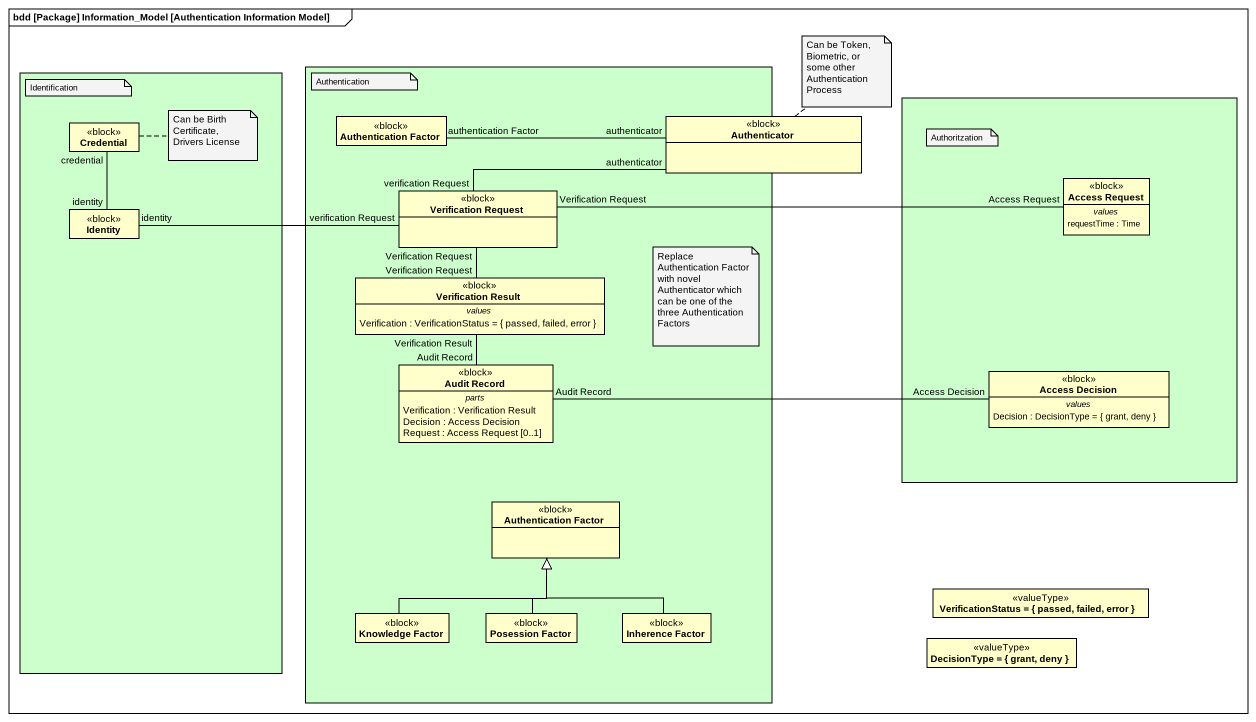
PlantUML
@startuml
mainframe bdd [Package] Information_Model [Authentication Information Model]
hide circle
hide empty members
rectangle " " as rectangle1 #CCFFCC {
  class Credential <<block>>
  class Identity <<block>>
}
rectangle " " as rectangle2 #CCFFCC {
  class "Authentication Factor" as Authentication_Factor <<block>>
  class "Verification Request" as Verification_Request <<block>>
  class "Verification Result" as Verification_Result <<block>> {
    -- values --
    Verification : VerificationStatus = { passed, failed, error }
  }
  class "Audit Record" as Audit_Record <<block>> {
    -- parts --
    Verification : Verification Result
    Decision : Access Decision
    Request : Access Request [0..1]
  }
  class "Authentication Factor" as Authentication_Factor_2 <<block>>
  class "Knowledge Factor" as Knowledge_Factor <<block>>
  class "Posession Factor" as Posession_Factor <<block>>
  class "Inherence Factor" as Inherence_Factor <<block>>
}
rectangle " " as rectangle3 #CCFFCC {
  class "Access Request" as Access_Request <<block>> {
    -- values --
    requestTime : Time
  }
  class "Access Decision" as Access_Decision <<block>> {
    -- values --
    Decision : DecisionType = { grant, deny }
  }
}
class Authenticator <<block>>
enum "VerificationStatus = { passed, failed, error }" as VerificationStatus_passed <<valueType>>
enum "DecisionType = { grant, deny }" as DecisionType_grant_deny <<valueType>>
Credential "credential" -- "identity" Identity
Authenticator "authenticator" -left- "authentication Factor" Authentication_Factor
Authenticator "authenticator" -left- "verification Request" Verification_Request
Identity "identity" -right- "verification Request" Verification_Request
Verification_Request "Verification Request" -right- "Access Request" Access_Request
Verification_Result "Verification Request" -up- "Verification Request" Verification_Request
Audit_Record "Audit Record" -up- "Verification Result" Verification_Result
Access_Decision "Access Decision" -left- "Audit Record" Audit_Record
Knowledge_Factor -up-|> Authentication_Factor_2
Posession_Factor -up-|> Authentication_Factor_2
Inherence_Factor -up-|> Authentication_Factor_2
note top of Authenticator : Can be Token, Biometric, or some other Authentication Process
note as N2
  Identification
end note
note as N3
  Authentication
end note
note right of Credential : Can be Birth Certificate, Drivers License
note as N5
  Authoritzation
end note
note as N6
  Replace Authentication Factor with novel Authenticator which can be one of the three Authentication Factors
end note
@enduml
